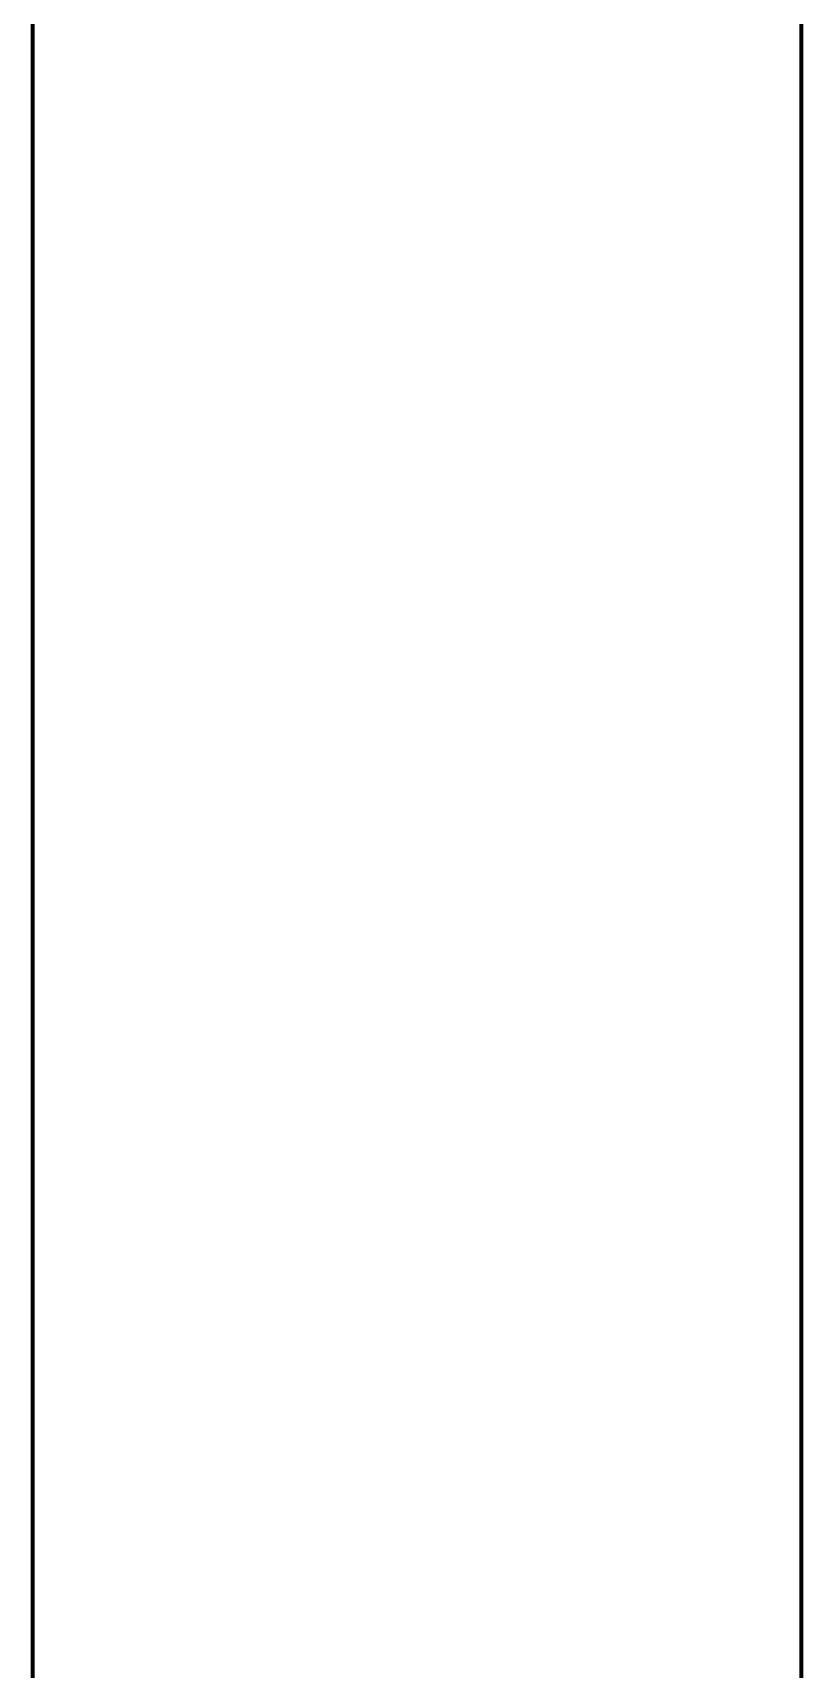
# Model space of a CAD drawing. Header units: millimetres. Extents: x 0 to 420, y 0 to 297.
# Drawn here: x 371 to 371.15, y 255.9757 to 256.295 of the extents above; entities that cross this region are included whole.
import ezdxf

# ---------------------------------------------------------------- set-up
doc = ezdxf.new("R2010")
doc.units = ezdxf.units.MM
doc.linetypes.add('DASHED', pattern=[1.524, 1.27, -0.254])

msp = doc.modelspace()

# ---------------------------------------------------------------- linework, layer by layer
at = {"color": 1, "lineweight": 70}
for p, q in [((371, 255), (371, 257)), ((371.15, 257), (371.15, 255))]:
    msp.add_line(p, q, dxfattribs=at)
at = {"color": 5, "linetype": 'DASHED', "lineweight": 35}
for p, q in [((371, 257), (371, 255)), ((371.15, 255), (371.15, 257)), ((371, 256.26811), (371, 256.275)), ((371, 256.275), (371, 256.27327)), ((371, 256.26811), (371, 256.275)), ((371, 256.275), (371, 256.27327)), ((371, 256.26811), (371, 256.275)), ((371, 256.275), (371, 256.27327)), ((371, 256.26811), (371, 256.275)), ((371, 256.275), (371, 256.27327)), ((371, 256.26811), (371, 256.275)), ((371, 256.275), (371, 256.27327)), ((371, 256.26811), (371, 256.275)), ((371, 256.275), (371, 256.27327)), ((371, 256.26811), (371, 256.275)), ((371, 256.275), (371, 256.27327)), ((371, 256.26811), (371, 256.275)), ((371, 256.275), (371, 256.27327)), ((371, 256.26811), (371, 256.275)), ((371, 256.275), (371, 256.27327)), ((371, 256.26811), (371, 256.275)), ((371, 256.275), (371, 256.27327)), ((371, 256.26811), (371, 256.275)), ((371, 256.275), (371, 256.27327)), ((371, 256.26811), (371, 256.275)), ((371, 256.275), (371, 256.27327)), ((371, 256.26811), (371, 256.275)), ((371, 256.275), (371, 256.27327)), ((371, 256.26811), (371, 256.275)), ((371, 256.275), (371, 256.27327)), ((371, 256.26811), (371, 256.275)), ((371, 256.275), (371, 256.27327)), ((371, 256.26811), (371, 256.275)), ((371, 256.275), (371, 256.27327)), ((371, 256.26811), (371, 256.275)), ((371, 256.275), (371, 256.27327)), ((371, 256.26811), (371, 256.275)), ((371, 256.275), (371, 256.27327)), ((371, 256.26811), (371, 256.275)), ((371, 256.275), (371, 256.27327)), ((371, 256.26811), (371, 256.275)), ((371, 256.275), (371, 256.27327)), ((371, 256.26811), (371, 256.275)), ((371, 256.275), (371, 256.27327)), ((371, 256.26811), (371, 256.275)), ((371, 256.275), (371, 256.27327)), ((371, 256.26811), (371, 256.275)), ((371, 256.275), (371, 256.27327)), ((371, 256.27327), (371, 256.26811)), ((371, 256.27327), (371, 256.26811)), ((371, 256.27327), (371, 256.26811)), ((371, 256.27327), (371, 256.26811)), ((371, 256.27327), (371, 256.26811)), ((371, 256.27327), (371, 256.26811)), ((371, 256.27327), (371, 256.26811)), ((371, 256.27327), (371, 256.26811)), ((371, 256.27327), (371, 256.26811)), ((371, 256.27327), (371, 256.26811)), ((371, 256.27327), (371, 256.26811)), ((371, 256.27327), (371, 256.26811)), ((371, 256.27327), (371, 256.26811)), ((371, 256.27327), (371, 256.26811)), ((371, 256.27327), (371, 256.26811)), ((371, 256.27327), (371, 256.26811)), ((371, 256.27327), (371, 256.26811)), ((371, 256.27327), (371, 256.26811)), ((371, 256.27327), (371, 256.26811)), ((371, 256.27327), (371, 256.26811)), ((371, 256.27327), (371, 256.26811)), ((371, 256.27327), (371, 256.26811)), ((371, 256.27327), (371, 256.26811)), ((371.15, 256.27327), (371.15, 256.275)), ((371.15, 256.275), (371.15, 256.26811)), ((371.15, 256.27327), (371.15, 256.275)), ((371.15, 256.275), (371.15, 256.26811)), ((371.15, 256.27327), (371.15, 256.275)), ((371.15, 256.275), (371.15, 256.26811)), ((371.15, 256.27327), (371.15, 256.275)), ((371.15, 256.275), (371.15, 256.26811)), ((371.15, 256.27327), (371.15, 256.275)), ((371.15, 256.275), (371.15, 256.26811)), ((371.15, 256.27327), (371.15, 256.275)), ((371.15, 256.275), (371.15, 256.26811)), ((371.15, 256.27327), (371.15, 256.275)), ((371.15, 256.275), (371.15, 256.26811)), ((371.15, 256.27327), (371.15, 256.275)), ((371.15, 256.275), (371.15, 256.26811)), ((371.15, 256.27327), (371.15, 256.275)), ((371.15, 256.275), (371.15, 256.26811)), ((371.15, 256.27327), (371.15, 256.275)), ((371.15, 256.275), (371.15, 256.26811)), ((371.15, 256.27327), (371.15, 256.275)), ((371.15, 256.275), (371.15, 256.26811)), ((371.15, 256.27327), (371.15, 256.275)), ((371.15, 256.275), (371.15, 256.26811)), ((371.15, 256.27327), (371.15, 256.275)), ((371.15, 256.275), (371.15, 256.26811)), ((371.15, 256.27327), (371.15, 256.275)), ((371.15, 256.275), (371.15, 256.26811)), ((371.15, 256.27327), (371.15, 256.275)), ((371.15, 256.275), (371.15, 256.26811)), ((371.15, 256.27327), (371.15, 256.275)), ((371.15, 256.275), (371.15, 256.26811)), ((371.15, 256.27327), (371.15, 256.275)), ((371.15, 256.275), (371.15, 256.26811)), ((371.15, 256.27327), (371.15, 256.275)), ((371.15, 256.275), (371.15, 256.26811)), ((371.15, 256.27327), (371.15, 256.275)), ((371.15, 256.275), (371.15, 256.26811)), ((371.15, 256.27327), (371.15, 256.275)), ((371.15, 256.275), (371.15, 256.26811)), ((371.15, 256.27327), (371.15, 256.275)), ((371.15, 256.275), (371.15, 256.26811)), ((371.15, 256.27327), (371.15, 256.275)), ((371.15, 256.275), (371.15, 256.26811)), ((371.15, 256.27327), (371.15, 256.275)), ((371.15, 256.275), (371.15, 256.26811)), ((371.15, 256.26811), (371.15, 256.27327)), ((371.15, 256.26811), (371.15, 256.27327)), ((371.15, 256.26811), (371.15, 256.27327)), ((371.15, 256.26811), (371.15, 256.27327)), ((371.15, 256.26811), (371.15, 256.27327)), ((371.15, 256.26811), (371.15, 256.27327)), ((371.15, 256.26811), (371.15, 256.27327)), ((371.15, 256.26811), (371.15, 256.27327)), ((371.15, 256.26811), (371.15, 256.27327)), ((371.15, 256.26811), (371.15, 256.27327)), ((371.15, 256.26811), (371.15, 256.27327)), ((371.15, 256.26811), (371.15, 256.27327)), ((371.15, 256.26811), (371.15, 256.27327)), ((371.15, 256.26811), (371.15, 256.27327)), ((371.15, 256.26811), (371.15, 256.27327)), ((371.15, 256.26811), (371.15, 256.27327)), ((371.15, 256.26811), (371.15, 256.27327)), ((371.15, 256.26811), (371.15, 256.27327)), ((371.15, 256.26811), (371.15, 256.27327)), ((371.15, 256.26811), (371.15, 256.27327)), ((371.15, 256.26811), (371.15, 256.27327)), ((371.15, 256.26811), (371.15, 256.27327)), ((371.15, 256.26811), (371.15, 256.27327)), ((371, 256.24777), (371, 256.26811)), ((371, 256.26811), (371, 256.25957)), ((371, 256.24777), (371, 256.26811)), ((371, 256.26811), (371, 256.25957)), ((371, 256.24777), (371, 256.26811)), ((371, 256.26811), (371, 256.25957)), ((371, 256.24777), (371, 256.26811)), ((371, 256.26811), (371, 256.25957)), ((371, 256.24777), (371, 256.26811)), ((371, 256.26811), (371, 256.25957)), ((371, 256.24777), (371, 256.26811)), ((371, 256.26811), (371, 256.25957)), ((371, 256.24777), (371, 256.26811)), ((371, 256.26811), (371, 256.25957)), ((371, 256.24777), (371, 256.26811)), ((371, 256.26811), (371, 256.25957)), ((371, 256.24777), (371, 256.26811)), ((371, 256.26811), (371, 256.25957)), ((371, 256.24777), (371, 256.26811)), ((371, 256.26811), (371, 256.25957)), ((371, 256.24777), (371, 256.26811)), ((371, 256.26811), (371, 256.25957)), ((371, 256.24777), (371, 256.26811)), ((371, 256.26811), (371, 256.25957)), ((371, 256.24777), (371, 256.26811)), ((371, 256.26811), (371, 256.25957)), ((371, 256.24777), (371, 256.26811)), ((371, 256.26811), (371, 256.25957)), ((371, 256.24777), (371, 256.26811)), ((371, 256.26811), (371, 256.25957)), ((371, 256.24777), (371, 256.26811)), ((371, 256.26811), (371, 256.25957)), ((371, 256.24777), (371, 256.26811)), ((371, 256.26811), (371, 256.25957)), ((371, 256.24777), (371, 256.26811)), ((371, 256.26811), (371, 256.25957)), ((371, 256.24777), (371, 256.26811)), ((371, 256.26811), (371, 256.25957)), ((371, 256.24777), (371, 256.26811)), ((371, 256.26811), (371, 256.25957)), ((371, 256.24777), (371, 256.26811)), ((371, 256.26811), (371, 256.25957)), ((371, 256.24777), (371, 256.26811)), ((371, 256.26811), (371, 256.25957)), ((371, 256.24777), (371, 256.26811)), ((371, 256.26811), (371, 256.25957)), ((371.15, 256.25957), (371.15, 256.26811)), ((371.15, 256.26811), (371.15, 256.24777)), ((371.15, 256.25957), (371.15, 256.26811)), ((371.15, 256.26811), (371.15, 256.24777)), ((371.15, 256.25957), (371.15, 256.26811)), ((371.15, 256.26811), (371.15, 256.24777)), ((371.15, 256.25957), (371.15, 256.26811)), ((371.15, 256.26811), (371.15, 256.24777)), ((371.15, 256.25957), (371.15, 256.26811)), ((371.15, 256.26811), (371.15, 256.24777)), ((371.15, 256.25957), (371.15, 256.26811)), ((371.15, 256.26811), (371.15, 256.24777)), ((371.15, 256.25957), (371.15, 256.26811)), ((371.15, 256.26811), (371.15, 256.24777)), ((371.15, 256.25957), (371.15, 256.26811)), ((371.15, 256.26811), (371.15, 256.24777)), ((371.15, 256.25957), (371.15, 256.26811)), ((371.15, 256.26811), (371.15, 256.24777)), ((371.15, 256.25957), (371.15, 256.26811)), ((371.15, 256.26811), (371.15, 256.24777)), ((371.15, 256.25957), (371.15, 256.26811)), ((371.15, 256.26811), (371.15, 256.24777)), ((371.15, 256.25957), (371.15, 256.26811)), ((371.15, 256.26811), (371.15, 256.24777)), ((371.15, 256.25957), (371.15, 256.26811)), ((371.15, 256.26811), (371.15, 256.24777)), ((371.15, 256.25957), (371.15, 256.26811)), ((371.15, 256.26811), (371.15, 256.24777)), ((371.15, 256.25957), (371.15, 256.26811)), ((371.15, 256.26811), (371.15, 256.24777)), ((371.15, 256.25957), (371.15, 256.26811)), ((371.15, 256.26811), (371.15, 256.24777)), ((371.15, 256.25957), (371.15, 256.26811)), ((371.15, 256.26811), (371.15, 256.24777)), ((371.15, 256.25957), (371.15, 256.26811)), ((371.15, 256.26811), (371.15, 256.24777)), ((371.15, 256.25957), (371.15, 256.26811)), ((371.15, 256.26811), (371.15, 256.24777)), ((371.15, 256.25957), (371.15, 256.26811)), ((371.15, 256.26811), (371.15, 256.24777)), ((371.15, 256.25957), (371.15, 256.26811)), ((371.15, 256.26811), (371.15, 256.24777)), ((371.15, 256.25957), (371.15, 256.26811)), ((371.15, 256.26811), (371.15, 256.24777)), ((371.15, 256.25957), (371.15, 256.26811)), ((371.15, 256.26811), (371.15, 256.24777)), ((371, 256.25957), (371, 256.24777)), ((371, 256.25957), (371, 256.24777)), ((371, 256.25957), (371, 256.24777)), ((371, 256.25957), (371, 256.24777)), ((371, 256.25957), (371, 256.24777)), ((371, 256.25957), (371, 256.24777)), ((371, 256.25957), (371, 256.24777)), ((371, 256.25957), (371, 256.24777)), ((371, 256.25957), (371, 256.24777)), ((371, 256.25957), (371, 256.24777)), ((371, 256.25957), (371, 256.24777)), ((371, 256.25957), (371, 256.24777)), ((371, 256.25957), (371, 256.24777)), ((371, 256.25957), (371, 256.24777)), ((371, 256.25957), (371, 256.24777)), ((371, 256.25957), (371, 256.24777)), ((371, 256.25957), (371, 256.24777)), ((371, 256.25957), (371, 256.24777)), ((371, 256.25957), (371, 256.24777)), ((371, 256.25957), (371, 256.24777)), ((371, 256.25957), (371, 256.24777)), ((371, 256.25957), (371, 256.24777)), ((371, 256.25957), (371, 256.24777)), ((371.15, 256.24777), (371.15, 256.25957)), ((371.15, 256.24777), (371.15, 256.25957)), ((371.15, 256.24777), (371.15, 256.25957)), ((371.15, 256.24777), (371.15, 256.25957)), ((371.15, 256.24777), (371.15, 256.25957)), ((371.15, 256.24777), (371.15, 256.25957)), ((371.15, 256.24777), (371.15, 256.25957)), ((371.15, 256.24777), (371.15, 256.25957)), ((371.15, 256.24777), (371.15, 256.25957)), ((371.15, 256.24777), (371.15, 256.25957)), ((371.15, 256.24777), (371.15, 256.25957)), ((371.15, 256.24777), (371.15, 256.25957)), ((371.15, 256.24777), (371.15, 256.25957)), ((371.15, 256.24777), (371.15, 256.25957)), ((371.15, 256.24777), (371.15, 256.25957)), ((371.15, 256.24777), (371.15, 256.25957)), ((371.15, 256.24777), (371.15, 256.25957)), ((371.15, 256.24777), (371.15, 256.25957)), ((371.15, 256.24777), (371.15, 256.25957)), ((371.15, 256.24777), (371.15, 256.25957)), ((371.15, 256.24777), (371.15, 256.25957)), ((371.15, 256.24777), (371.15, 256.25957)), ((371.15, 256.24777), (371.15, 256.25957)), ((371, 256.215), (371, 256.24777)), ((371, 256.24777), (371, 256.23285)), ((371, 256.215), (371, 256.24777)), ((371, 256.24777), (371, 256.23285)), ((371, 256.215), (371, 256.24777)), ((371, 256.24777), (371, 256.23285)), ((371, 256.215), (371, 256.24777)), ((371, 256.24777), (371, 256.23285)), ((371, 256.215), (371, 256.24777)), ((371, 256.24777), (371, 256.23285)), ((371, 256.215), (371, 256.24777)), ((371, 256.24777), (371, 256.23285)), ((371, 256.215), (371, 256.24777)), ((371, 256.24777), (371, 256.23285)), ((371, 256.215), (371, 256.24777)), ((371, 256.24777), (371, 256.23285)), ((371, 256.215), (371, 256.24777)), ((371, 256.24777), (371, 256.23285)), ((371, 256.215), (371, 256.24777)), ((371, 256.24777), (371, 256.23285)), ((371, 256.215), (371, 256.24777)), ((371, 256.24777), (371, 256.23285)), ((371, 256.215), (371, 256.24777)), ((371, 256.24777), (371, 256.23285)), ((371, 256.215), (371, 256.24777)), ((371, 256.24777), (371, 256.23285)), ((371, 256.215), (371, 256.24777)), ((371, 256.24777), (371, 256.23285)), ((371, 256.215), (371, 256.24777)), ((371, 256.24777), (371, 256.23285)), ((371, 256.215), (371, 256.24777)), ((371, 256.24777), (371, 256.23285)), ((371, 256.215), (371, 256.24777)), ((371, 256.24777), (371, 256.23285)), ((371, 256.215), (371, 256.24777)), ((371, 256.24777), (371, 256.23285)), ((371, 256.215), (371, 256.24777)), ((371, 256.24777), (371, 256.23285)), ((371, 256.215), (371, 256.24777)), ((371, 256.24777), (371, 256.23285)), ((371, 256.215), (371, 256.24777)), ((371, 256.24777), (371, 256.23285)), ((371, 256.215), (371, 256.24777)), ((371, 256.24777), (371, 256.23285)), ((371, 256.215), (371, 256.24777)), ((371, 256.24777), (371, 256.23285)), ((371.15, 256.23285), (371.15, 256.24777)), ((371.15, 256.24777), (371.15, 256.215)), ((371.15, 256.23285), (371.15, 256.24777)), ((371.15, 256.24777), (371.15, 256.215)), ((371.15, 256.23285), (371.15, 256.24777)), ((371.15, 256.24777), (371.15, 256.215)), ((371.15, 256.23285), (371.15, 256.24777)), ((371.15, 256.24777), (371.15, 256.215)), ((371.15, 256.23285), (371.15, 256.24777)), ((371.15, 256.24777), (371.15, 256.215)), ((371.15, 256.23285), (371.15, 256.24777)), ((371.15, 256.24777), (371.15, 256.215)), ((371.15, 256.23285), (371.15, 256.24777)), ((371.15, 256.24777), (371.15, 256.215)), ((371.15, 256.23285), (371.15, 256.24777)), ((371.15, 256.24777), (371.15, 256.215)), ((371.15, 256.23285), (371.15, 256.24777)), ((371.15, 256.24777), (371.15, 256.215)), ((371.15, 256.23285), (371.15, 256.24777)), ((371.15, 256.24777), (371.15, 256.215)), ((371.15, 256.23285), (371.15, 256.24777)), ((371.15, 256.24777), (371.15, 256.215)), ((371.15, 256.23285), (371.15, 256.24777)), ((371.15, 256.24777), (371.15, 256.215)), ((371.15, 256.23285), (371.15, 256.24777)), ((371.15, 256.24777), (371.15, 256.215)), ((371.15, 256.23285), (371.15, 256.24777)), ((371.15, 256.24777), (371.15, 256.215)), ((371.15, 256.23285), (371.15, 256.24777)), ((371.15, 256.24777), (371.15, 256.215)), ((371.15, 256.23285), (371.15, 256.24777)), ((371.15, 256.24777), (371.15, 256.215)), ((371.15, 256.23285), (371.15, 256.24777)), ((371.15, 256.24777), (371.15, 256.215)), ((371.15, 256.23285), (371.15, 256.24777)), ((371.15, 256.24777), (371.15, 256.215)), ((371.15, 256.23285), (371.15, 256.24777)), ((371.15, 256.24777), (371.15, 256.215)), ((371.15, 256.23285), (371.15, 256.24777)), ((371.15, 256.24777), (371.15, 256.215)), ((371.15, 256.23285), (371.15, 256.24777)), ((371.15, 256.24777), (371.15, 256.215)), ((371.15, 256.23285), (371.15, 256.24777)), ((371.15, 256.24777), (371.15, 256.215)), ((371.15, 256.23285), (371.15, 256.24777)), ((371.15, 256.24777), (371.15, 256.215)), ((371, 256.23285), (371, 256.215)), ((371, 256.23285), (371, 256.215)), ((371, 256.23285), (371, 256.215)), ((371, 256.23285), (371, 256.215)), ((371, 256.23285), (371, 256.215)), ((371, 256.23285), (371, 256.215)), ((371, 256.23285), (371, 256.215)), ((371, 256.23285), (371, 256.215)), ((371, 256.23285), (371, 256.215)), ((371, 256.23285), (371, 256.215)), ((371, 256.23285), (371, 256.215)), ((371, 256.23285), (371, 256.215)), ((371, 256.23285), (371, 256.215)), ((371, 256.23285), (371, 256.215)), ((371, 256.23285), (371, 256.215)), ((371, 256.23285), (371, 256.215)), ((371, 256.23285), (371, 256.215)), ((371, 256.23285), (371, 256.215)), ((371, 256.23285), (371, 256.215)), ((371, 256.23285), (371, 256.215)), ((371, 256.23285), (371, 256.215)), ((371, 256.23285), (371, 256.215)), ((371, 256.23285), (371, 256.215)), ((371.15, 256.215), (371.15, 256.23285)), ((371.15, 256.215), (371.15, 256.23285)), ((371.15, 256.215), (371.15, 256.23285)), ((371.15, 256.215), (371.15, 256.23285)), ((371.15, 256.215), (371.15, 256.23285)), ((371.15, 256.215), (371.15, 256.23285)), ((371.15, 256.215), (371.15, 256.23285)), ((371.15, 256.215), (371.15, 256.23285)), ((371.15, 256.215), (371.15, 256.23285)), ((371.15, 256.215), (371.15, 256.23285)), ((371.15, 256.215), (371.15, 256.23285)), ((371.15, 256.215), (371.15, 256.23285)), ((371.15, 256.215), (371.15, 256.23285)), ((371.15, 256.215), (371.15, 256.23285)), ((371.15, 256.215), (371.15, 256.23285)), ((371.15, 256.215), (371.15, 256.23285)), ((371.15, 256.215), (371.15, 256.23285)), ((371.15, 256.215), (371.15, 256.23285)), ((371.15, 256.215), (371.15, 256.23285)), ((371.15, 256.215), (371.15, 256.23285)), ((371.15, 256.215), (371.15, 256.23285)), ((371.15, 256.215), (371.15, 256.23285)), ((371.15, 256.215), (371.15, 256.23285)), ((371, 256.17146), (371, 256.215)), ((371, 256.215), (371, 256.19445)), ((371, 256.17146), (371, 256.215)), ((371, 256.215), (371, 256.19445)), ((371, 256.17146), (371, 256.215)), ((371, 256.215), (371, 256.19445)), ((371, 256.17146), (371, 256.215)), ((371, 256.215), (371, 256.19445)), ((371, 256.17146), (371, 256.215)), ((371, 256.215), (371, 256.19445)), ((371, 256.17146), (371, 256.215)), ((371, 256.215), (371, 256.19445)), ((371, 256.17146), (371, 256.215)), ((371, 256.215), (371, 256.19445)), ((371, 256.17146), (371, 256.215)), ((371, 256.215), (371, 256.19445)), ((371, 256.17146), (371, 256.215)), ((371, 256.215), (371, 256.19445)), ((371, 256.17146), (371, 256.215)), ((371, 256.215), (371, 256.19445)), ((371, 256.17146), (371, 256.215)), ((371, 256.215), (371, 256.19445)), ((371, 256.17146), (371, 256.215)), ((371, 256.215), (371, 256.19445)), ((371, 256.17146), (371, 256.215)), ((371, 256.215), (371, 256.19445)), ((371, 256.17146), (371, 256.215)), ((371, 256.215), (371, 256.19445)), ((371, 256.17146), (371, 256.215)), ((371, 256.215), (371, 256.19445)), ((371, 256.17146), (371, 256.215)), ((371, 256.215), (371, 256.19445)), ((371, 256.17146), (371, 256.215)), ((371, 256.215), (371, 256.19445)), ((371, 256.17146), (371, 256.215)), ((371, 256.215), (371, 256.19445)), ((371, 256.17146), (371, 256.215)), ((371, 256.215), (371, 256.19445)), ((371, 256.17146), (371, 256.215)), ((371, 256.215), (371, 256.19445)), ((371, 256.17146), (371, 256.215)), ((371, 256.215), (371, 256.19445)), ((371, 256.17146), (371, 256.215)), ((371, 256.215), (371, 256.19445)), ((371, 256.17146), (371, 256.215)), ((371, 256.215), (371, 256.19445)), ((371.15, 256.19445), (371.15, 256.215)), ((371.15, 256.215), (371.15, 256.17146)), ((371.15, 256.19445), (371.15, 256.215)), ((371.15, 256.215), (371.15, 256.17146)), ((371.15, 256.19445), (371.15, 256.215)), ((371.15, 256.215), (371.15, 256.17146)), ((371.15, 256.19445), (371.15, 256.215)), ((371.15, 256.215), (371.15, 256.17146)), ((371.15, 256.19445), (371.15, 256.215)), ((371.15, 256.215), (371.15, 256.17146)), ((371.15, 256.19445), (371.15, 256.215)), ((371.15, 256.215), (371.15, 256.17146)), ((371.15, 256.19445), (371.15, 256.215)), ((371.15, 256.215), (371.15, 256.17146)), ((371.15, 256.19445), (371.15, 256.215)), ((371.15, 256.215), (371.15, 256.17146)), ((371.15, 256.19445), (371.15, 256.215)), ((371.15, 256.215), (371.15, 256.17146)), ((371.15, 256.19445), (371.15, 256.215)), ((371.15, 256.215), (371.15, 256.17146)), ((371.15, 256.19445), (371.15, 256.215)), ((371.15, 256.215), (371.15, 256.17146)), ((371.15, 256.19445), (371.15, 256.215)), ((371.15, 256.215), (371.15, 256.17146)), ((371.15, 256.19445), (371.15, 256.215)), ((371.15, 256.215), (371.15, 256.17146)), ((371.15, 256.19445), (371.15, 256.215)), ((371.15, 256.215), (371.15, 256.17146)), ((371.15, 256.19445), (371.15, 256.215)), ((371.15, 256.215), (371.15, 256.17146)), ((371.15, 256.19445), (371.15, 256.215)), ((371.15, 256.215), (371.15, 256.17146)), ((371.15, 256.19445), (371.15, 256.215)), ((371.15, 256.215), (371.15, 256.17146)), ((371.15, 256.19445), (371.15, 256.215)), ((371.15, 256.215), (371.15, 256.17146)), ((371.15, 256.19445), (371.15, 256.215)), ((371.15, 256.215), (371.15, 256.17146)), ((371.15, 256.19445), (371.15, 256.215)), ((371.15, 256.215), (371.15, 256.17146)), ((371.15, 256.19445), (371.15, 256.215)), ((371.15, 256.215), (371.15, 256.17146)), ((371.15, 256.19445), (371.15, 256.215)), ((371.15, 256.215), (371.15, 256.17146)), ((371.15, 256.19445), (371.15, 256.215)), ((371.15, 256.215), (371.15, 256.17146)), ((371, 256.19445), (371, 256.17146)), ((371, 256.19445), (371, 256.17146)), ((371, 256.19445), (371, 256.17146)), ((371, 256.19445), (371, 256.17146)), ((371, 256.19445), (371, 256.17146)), ((371, 256.19445), (371, 256.17146)), ((371, 256.19445), (371, 256.17146)), ((371, 256.19445), (371, 256.17146)), ((371, 256.19445), (371, 256.17146)), ((371, 256.19445), (371, 256.17146)), ((371, 256.19445), (371, 256.17146)), ((371, 256.19445), (371, 256.17146)), ((371, 256.19445), (371, 256.17146)), ((371, 256.19445), (371, 256.17146)), ((371, 256.19445), (371, 256.17146)), ((371, 256.19445), (371, 256.17146)), ((371, 256.19445), (371, 256.17146)), ((371, 256.19445), (371, 256.17146)), ((371, 256.19445), (371, 256.17146)), ((371, 256.19445), (371, 256.17146)), ((371, 256.19445), (371, 256.17146)), ((371, 256.19445), (371, 256.17146)), ((371, 256.19445), (371, 256.17146)), ((371.15, 256.17146), (371.15, 256.19445)), ((371.15, 256.17146), (371.15, 256.19445)), ((371.15, 256.17146), (371.15, 256.19445)), ((371.15, 256.17146), (371.15, 256.19445)), ((371.15, 256.17146), (371.15, 256.19445)), ((371.15, 256.17146), (371.15, 256.19445)), ((371.15, 256.17146), (371.15, 256.19445)), ((371.15, 256.17146), (371.15, 256.19445)), ((371.15, 256.17146), (371.15, 256.19445)), ((371.15, 256.17146), (371.15, 256.19445)), ((371.15, 256.17146), (371.15, 256.19445)), ((371.15, 256.17146), (371.15, 256.19445)), ((371.15, 256.17146), (371.15, 256.19445)), ((371.15, 256.17146), (371.15, 256.19445)), ((371.15, 256.17146), (371.15, 256.19445)), ((371.15, 256.17146), (371.15, 256.19445)), ((371.15, 256.17146), (371.15, 256.19445)), ((371.15, 256.17146), (371.15, 256.19445)), ((371.15, 256.17146), (371.15, 256.19445)), ((371.15, 256.17146), (371.15, 256.19445)), ((371.15, 256.17146), (371.15, 256.19445)), ((371.15, 256.17146), (371.15, 256.19445)), ((371.15, 256.17146), (371.15, 256.19445)), ((371, 256.11932), (371, 256.17146)), ((371, 256.17146), (371, 256.14631)), ((371, 256.11932), (371, 256.17146)), ((371, 256.17146), (371, 256.14631)), ((371, 256.11932), (371, 256.17146)), ((371, 256.17146), (371, 256.14631)), ((371, 256.11932), (371, 256.17146)), ((371, 256.17146), (371, 256.14631)), ((371, 256.11932), (371, 256.17146)), ((371, 256.17146), (371, 256.14631)), ((371, 256.11932), (371, 256.17146)), ((371, 256.17146), (371, 256.14631)), ((371, 256.11932), (371, 256.17146)), ((371, 256.17146), (371, 256.14631)), ((371, 256.11932), (371, 256.17146)), ((371, 256.17146), (371, 256.14631)), ((371, 256.11932), (371, 256.17146)), ((371, 256.17146), (371, 256.14631)), ((371, 256.11932), (371, 256.17146)), ((371, 256.17146), (371, 256.14631)), ((371, 256.11932), (371, 256.17146)), ((371, 256.17146), (371, 256.14631)), ((371, 256.11932), (371, 256.17146)), ((371, 256.17146), (371, 256.14631)), ((371, 256.11932), (371, 256.17146)), ((371, 256.17146), (371, 256.14631)), ((371, 256.11932), (371, 256.17146)), ((371, 256.17146), (371, 256.14631)), ((371, 256.11932), (371, 256.17146)), ((371, 256.17146), (371, 256.14631)), ((371, 256.11932), (371, 256.17146)), ((371, 256.17146), (371, 256.14631)), ((371, 256.11932), (371, 256.17146)), ((371, 256.17146), (371, 256.14631)), ((371, 256.11932), (371, 256.17146)), ((371, 256.17146), (371, 256.14631)), ((371, 256.11932), (371, 256.17146)), ((371, 256.17146), (371, 256.14631)), ((371, 256.11932), (371, 256.17146)), ((371, 256.17146), (371, 256.14631)), ((371, 256.11932), (371, 256.17146)), ((371, 256.17146), (371, 256.14631)), ((371, 256.11932), (371, 256.17146)), ((371, 256.17146), (371, 256.14631)), ((371, 256.11932), (371, 256.17146)), ((371, 256.17146), (371, 256.14631)), ((371.15, 256.14631), (371.15, 256.17146)), ((371.15, 256.17146), (371.15, 256.11932)), ((371.15, 256.14631), (371.15, 256.17146)), ((371.15, 256.17146), (371.15, 256.11932)), ((371.15, 256.14631), (371.15, 256.17146)), ((371.15, 256.17146), (371.15, 256.11932)), ((371.15, 256.14631), (371.15, 256.17146)), ((371.15, 256.17146), (371.15, 256.11932)), ((371.15, 256.14631), (371.15, 256.17146)), ((371.15, 256.17146), (371.15, 256.11932)), ((371.15, 256.14631), (371.15, 256.17146)), ((371.15, 256.17146), (371.15, 256.11932)), ((371.15, 256.14631), (371.15, 256.17146)), ((371.15, 256.17146), (371.15, 256.11932)), ((371.15, 256.14631), (371.15, 256.17146)), ((371.15, 256.17146), (371.15, 256.11932)), ((371.15, 256.14631), (371.15, 256.17146)), ((371.15, 256.17146), (371.15, 256.11932)), ((371.15, 256.14631), (371.15, 256.17146)), ((371.15, 256.17146), (371.15, 256.11932)), ((371.15, 256.14631), (371.15, 256.17146)), ((371.15, 256.17146), (371.15, 256.11932)), ((371.15, 256.14631), (371.15, 256.17146)), ((371.15, 256.17146), (371.15, 256.11932)), ((371.15, 256.14631), (371.15, 256.17146)), ((371.15, 256.17146), (371.15, 256.11932)), ((371.15, 256.14631), (371.15, 256.17146)), ((371.15, 256.17146), (371.15, 256.11932)), ((371.15, 256.14631), (371.15, 256.17146)), ((371.15, 256.17146), (371.15, 256.11932)), ((371.15, 256.14631), (371.15, 256.17146)), ((371.15, 256.17146), (371.15, 256.11932)), ((371.15, 256.14631), (371.15, 256.17146)), ((371.15, 256.17146), (371.15, 256.11932)), ((371.15, 256.14631), (371.15, 256.17146)), ((371.15, 256.17146), (371.15, 256.11932)), ((371.15, 256.14631), (371.15, 256.17146)), ((371.15, 256.17146), (371.15, 256.11932)), ((371.15, 256.14631), (371.15, 256.17146)), ((371.15, 256.17146), (371.15, 256.11932)), ((371.15, 256.14631), (371.15, 256.17146)), ((371.15, 256.17146), (371.15, 256.11932)), ((371.15, 256.14631), (371.15, 256.17146)), ((371.15, 256.17146), (371.15, 256.11932)), ((371.15, 256.14631), (371.15, 256.17146)), ((371.15, 256.17146), (371.15, 256.11932)), ((371, 256.14631), (371, 256.11932)), ((371, 256.14631), (371, 256.11932)), ((371, 256.14631), (371, 256.11932)), ((371, 256.14631), (371, 256.11932)), ((371, 256.14631), (371, 256.11932)), ((371, 256.14631), (371, 256.11932)), ((371, 256.14631), (371, 256.11932)), ((371, 256.14631), (371, 256.11932)), ((371, 256.14631), (371, 256.11932)), ((371, 256.14631), (371, 256.11932)), ((371, 256.14631), (371, 256.11932)), ((371, 256.14631), (371, 256.11932)), ((371, 256.14631), (371, 256.11932)), ((371, 256.14631), (371, 256.11932)), ((371, 256.14631), (371, 256.11932)), ((371, 256.14631), (371, 256.11932)), ((371, 256.14631), (371, 256.11932)), ((371, 256.14631), (371, 256.11932)), ((371, 256.14631), (371, 256.11932)), ((371, 256.14631), (371, 256.11932)), ((371, 256.14631), (371, 256.11932)), ((371, 256.14631), (371, 256.11932)), ((371, 256.14631), (371, 256.11932)), ((371.15, 256.11932), (371.15, 256.14631)), ((371.15, 256.11932), (371.15, 256.14631)), ((371.15, 256.11932), (371.15, 256.14631)), ((371.15, 256.11932), (371.15, 256.14631)), ((371.15, 256.11932), (371.15, 256.14631)), ((371.15, 256.11932), (371.15, 256.14631)), ((371.15, 256.11932), (371.15, 256.14631)), ((371.15, 256.11932), (371.15, 256.14631)), ((371.15, 256.11932), (371.15, 256.14631)), ((371.15, 256.11932), (371.15, 256.14631)), ((371.15, 256.11932), (371.15, 256.14631)), ((371.15, 256.11932), (371.15, 256.14631)), ((371.15, 256.11932), (371.15, 256.14631)), ((371.15, 256.11932), (371.15, 256.14631)), ((371.15, 256.11932), (371.15, 256.14631)), ((371.15, 256.11932), (371.15, 256.14631)), ((371.15, 256.11932), (371.15, 256.14631)), ((371.15, 256.11932), (371.15, 256.14631)), ((371.15, 256.11932), (371.15, 256.14631)), ((371.15, 256.11932), (371.15, 256.14631)), ((371.15, 256.11932), (371.15, 256.14631)), ((371.15, 256.11932), (371.15, 256.14631)), ((371.15, 256.11932), (371.15, 256.14631)), ((371, 256.06119), (371, 256.11932)), ((371, 256.11932), (371, 256.09083)), ((371, 256.06119), (371, 256.11932)), ((371, 256.11932), (371, 256.09083)), ((371, 256.06119), (371, 256.11932)), ((371, 256.11932), (371, 256.09083)), ((371, 256.06119), (371, 256.11932)), ((371, 256.11932), (371, 256.09083)), ((371, 256.06119), (371, 256.11932)), ((371, 256.11932), (371, 256.09083)), ((371, 256.06119), (371, 256.11932)), ((371, 256.11932), (371, 256.09083)), ((371, 256.06119), (371, 256.11932)), ((371, 256.11932), (371, 256.09083)), ((371, 256.06119), (371, 256.11932)), ((371, 256.11932), (371, 256.09083)), ((371, 256.06119), (371, 256.11932)), ((371, 256.11932), (371, 256.09083)), ((371, 256.06119), (371, 256.11932)), ((371, 256.11932), (371, 256.09083)), ((371, 256.06119), (371, 256.11932)), ((371, 256.11932), (371, 256.09083)), ((371, 256.06119), (371, 256.11932)), ((371, 256.11932), (371, 256.09083)), ((371, 256.06119), (371, 256.11932)), ((371, 256.11932), (371, 256.09083)), ((371, 256.06119), (371, 256.11932)), ((371, 256.11932), (371, 256.09083)), ((371, 256.06119), (371, 256.11932)), ((371, 256.11932), (371, 256.09083)), ((371, 256.06119), (371, 256.11932)), ((371, 256.11932), (371, 256.09083)), ((371, 256.06119), (371, 256.11932)), ((371, 256.11932), (371, 256.09083)), ((371, 256.06119), (371, 256.11932)), ((371, 256.11932), (371, 256.09083)), ((371, 256.06119), (371, 256.11932)), ((371, 256.11932), (371, 256.09083)), ((371, 256.06119), (371, 256.11932)), ((371, 256.11932), (371, 256.09083)), ((371, 256.06119), (371, 256.11932)), ((371, 256.11932), (371, 256.09083)), ((371, 256.06119), (371, 256.11932)), ((371, 256.11932), (371, 256.09083)), ((371, 256.06119), (371, 256.11932)), ((371, 256.11932), (371, 256.09083)), ((371.15, 256.09083), (371.15, 256.11932)), ((371.15, 256.11932), (371.15, 256.06119)), ((371.15, 256.09083), (371.15, 256.11932)), ((371.15, 256.11932), (371.15, 256.06119)), ((371.15, 256.09083), (371.15, 256.11932)), ((371.15, 256.11932), (371.15, 256.06119)), ((371.15, 256.09083), (371.15, 256.11932)), ((371.15, 256.11932), (371.15, 256.06119)), ((371.15, 256.09083), (371.15, 256.11932)), ((371.15, 256.11932), (371.15, 256.06119)), ((371.15, 256.09083), (371.15, 256.11932)), ((371.15, 256.11932), (371.15, 256.06119)), ((371.15, 256.09083), (371.15, 256.11932)), ((371.15, 256.11932), (371.15, 256.06119)), ((371.15, 256.09083), (371.15, 256.11932)), ((371.15, 256.11932), (371.15, 256.06119)), ((371.15, 256.09083), (371.15, 256.11932)), ((371.15, 256.11932), (371.15, 256.06119)), ((371.15, 256.09083), (371.15, 256.11932)), ((371.15, 256.11932), (371.15, 256.06119)), ((371.15, 256.09083), (371.15, 256.11932)), ((371.15, 256.11932), (371.15, 256.06119)), ((371.15, 256.09083), (371.15, 256.11932)), ((371.15, 256.11932), (371.15, 256.06119)), ((371.15, 256.09083), (371.15, 256.11932)), ((371.15, 256.11932), (371.15, 256.06119)), ((371.15, 256.09083), (371.15, 256.11932)), ((371.15, 256.11932), (371.15, 256.06119)), ((371.15, 256.09083), (371.15, 256.11932)), ((371.15, 256.11932), (371.15, 256.06119)), ((371.15, 256.09083), (371.15, 256.11932)), ((371.15, 256.11932), (371.15, 256.06119)), ((371.15, 256.09083), (371.15, 256.11932)), ((371.15, 256.11932), (371.15, 256.06119)), ((371.15, 256.09083), (371.15, 256.11932)), ((371.15, 256.11932), (371.15, 256.06119)), ((371.15, 256.09083), (371.15, 256.11932)), ((371.15, 256.11932), (371.15, 256.06119)), ((371.15, 256.09083), (371.15, 256.11932)), ((371.15, 256.11932), (371.15, 256.06119)), ((371.15, 256.09083), (371.15, 256.11932)), ((371.15, 256.11932), (371.15, 256.06119)), ((371.15, 256.09083), (371.15, 256.11932)), ((371.15, 256.11932), (371.15, 256.06119)), ((371.15, 256.09083), (371.15, 256.11932)), ((371.15, 256.11932), (371.15, 256.06119)), ((371, 256.09083), (371, 256.06119)), ((371, 256.09083), (371, 256.06119)), ((371, 256.09083), (371, 256.06119)), ((371, 256.09083), (371, 256.06119)), ((371, 256.09083), (371, 256.06119)), ((371, 256.09083), (371, 256.06119)), ((371, 256.09083), (371, 256.06119)), ((371, 256.09083), (371, 256.06119)), ((371, 256.09083), (371, 256.06119)), ((371, 256.09083), (371, 256.06119)), ((371, 256.09083), (371, 256.06119)), ((371, 256.09083), (371, 256.06119)), ((371, 256.09083), (371, 256.06119)), ((371, 256.09083), (371, 256.06119)), ((371, 256.09083), (371, 256.06119)), ((371, 256.09083), (371, 256.06119)), ((371, 256.09083), (371, 256.06119)), ((371, 256.09083), (371, 256.06119)), ((371, 256.09083), (371, 256.06119)), ((371, 256.09083), (371, 256.06119)), ((371, 256.09083), (371, 256.06119)), ((371, 256.09083), (371, 256.06119)), ((371, 256.09083), (371, 256.06119)), ((371.15, 256.06119), (371.15, 256.09083)), ((371.15, 256.06119), (371.15, 256.09083)), ((371.15, 256.06119), (371.15, 256.09083)), ((371.15, 256.06119), (371.15, 256.09083)), ((371.15, 256.06119), (371.15, 256.09083)), ((371.15, 256.06119), (371.15, 256.09083)), ((371.15, 256.06119), (371.15, 256.09083)), ((371.15, 256.06119), (371.15, 256.09083)), ((371.15, 256.06119), (371.15, 256.09083)), ((371.15, 256.06119), (371.15, 256.09083)), ((371.15, 256.06119), (371.15, 256.09083)), ((371.15, 256.06119), (371.15, 256.09083)), ((371.15, 256.06119), (371.15, 256.09083)), ((371.15, 256.06119), (371.15, 256.09083)), ((371.15, 256.06119), (371.15, 256.09083)), ((371.15, 256.06119), (371.15, 256.09083)), ((371.15, 256.06119), (371.15, 256.09083)), ((371.15, 256.06119), (371.15, 256.09083)), ((371.15, 256.06119), (371.15, 256.09083)), ((371.15, 256.06119), (371.15, 256.09083)), ((371.15, 256.06119), (371.15, 256.09083)), ((371.15, 256.06119), (371.15, 256.09083)), ((371.15, 256.06119), (371.15, 256.09083)), ((371, 256), (371, 256.06119)), ((371, 256.06119), (371, 256.03079)), ((371, 256), (371, 256.06119)), ((371, 256.06119), (371, 256.03079)), ((371, 256), (371, 256.06119)), ((371, 256.06119), (371, 256.03079)), ((371, 256), (371, 256.06119)), ((371, 256.06119), (371, 256.03079)), ((371, 256), (371, 256.06119)), ((371, 256.06119), (371, 256.03079)), ((371, 256), (371, 256.06119)), ((371, 256.06119), (371, 256.03079)), ((371, 256), (371, 256.06119)), ((371, 256.06119), (371, 256.03079)), ((371, 256), (371, 256.06119)), ((371, 256.06119), (371, 256.03079)), ((371, 256), (371, 256.06119)), ((371, 256.06119), (371, 256.03079)), ((371, 256), (371, 256.06119)), ((371, 256.06119), (371, 256.03079)), ((371, 256), (371, 256.06119)), ((371, 256.06119), (371, 256.03079)), ((371, 256), (371, 256.06119)), ((371, 256.06119), (371, 256.03079)), ((371, 256), (371, 256.06119)), ((371, 256.06119), (371, 256.03079)), ((371, 256), (371, 256.06119)), ((371, 256.06119), (371, 256.03079)), ((371, 256), (371, 256.06119)), ((371, 256.06119), (371, 256.03079)), ((371, 256), (371, 256.06119)), ((371, 256.06119), (371, 256.03079)), ((371, 256), (371, 256.06119)), ((371, 256.06119), (371, 256.03079)), ((371, 256), (371, 256.06119)), ((371, 256.06119), (371, 256.03079)), ((371, 256), (371, 256.06119)), ((371, 256.06119), (371, 256.03079)), ((371, 256), (371, 256.06119)), ((371, 256.06119), (371, 256.03079)), ((371, 256), (371, 256.06119)), ((371, 256.06119), (371, 256.03079)), ((371, 256), (371, 256.06119)), ((371, 256.06119), (371, 256.03079)), ((371, 256), (371, 256.06119)), ((371, 256.06119), (371, 256.03079)), ((371.15, 256.03079), (371.15, 256.06119)), ((371.15, 256.06119), (371.15, 256)), ((371.15, 256.03079), (371.15, 256.06119)), ((371.15, 256.06119), (371.15, 256)), ((371.15, 256.03079), (371.15, 256.06119)), ((371.15, 256.06119), (371.15, 256)), ((371.15, 256.03079), (371.15, 256.06119)), ((371.15, 256.06119), (371.15, 256)), ((371.15, 256.03079), (371.15, 256.06119)), ((371.15, 256.06119), (371.15, 256)), ((371.15, 256.03079), (371.15, 256.06119)), ((371.15, 256.06119), (371.15, 256)), ((371.15, 256.03079), (371.15, 256.06119)), ((371.15, 256.06119), (371.15, 256)), ((371.15, 256.03079), (371.15, 256.06119)), ((371.15, 256.06119), (371.15, 256)), ((371.15, 256.03079), (371.15, 256.06119)), ((371.15, 256.06119), (371.15, 256)), ((371.15, 256.03079), (371.15, 256.06119)), ((371.15, 256.06119), (371.15, 256)), ((371.15, 256.03079), (371.15, 256.06119)), ((371.15, 256.06119), (371.15, 256)), ((371.15, 256.03079), (371.15, 256.06119)), ((371.15, 256.06119), (371.15, 256)), ((371.15, 256.03079), (371.15, 256.06119)), ((371.15, 256.06119), (371.15, 256)), ((371.15, 256.03079), (371.15, 256.06119)), ((371.15, 256.06119), (371.15, 256)), ((371.15, 256.03079), (371.15, 256.06119)), ((371.15, 256.06119), (371.15, 256)), ((371.15, 256.03079), (371.15, 256.06119)), ((371.15, 256.06119), (371.15, 256)), ((371.15, 256.03079), (371.15, 256.06119)), ((371.15, 256.06119), (371.15, 256)), ((371.15, 256.03079), (371.15, 256.06119)), ((371.15, 256.06119), (371.15, 256)), ((371.15, 256.03079), (371.15, 256.06119)), ((371.15, 256.06119), (371.15, 256)), ((371.15, 256.03079), (371.15, 256.06119)), ((371.15, 256.06119), (371.15, 256)), ((371.15, 256.03079), (371.15, 256.06119)), ((371.15, 256.06119), (371.15, 256)), ((371.15, 256.03079), (371.15, 256.06119)), ((371.15, 256.06119), (371.15, 256)), ((371.15, 256.03079), (371.15, 256.06119)), ((371.15, 256.06119), (371.15, 256)), ((371, 256.03079), (371, 256)), ((371, 256.03079), (371, 256)), ((371, 256.03079), (371, 256)), ((371, 256.03079), (371, 256)), ((371, 256.03079), (371, 256)), ((371, 256.03079), (371, 256)), ((371, 256.03079), (371, 256)), ((371, 256.03079), (371, 256)), ((371, 256.03079), (371, 256)), ((371, 256.03079), (371, 256)), ((371, 256.03079), (371, 256)), ((371, 256.03079), (371, 256)), ((371, 256.03079), (371, 256)), ((371, 256.03079), (371, 256)), ((371, 256.03079), (371, 256)), ((371, 256.03079), (371, 256)), ((371, 256.03079), (371, 256)), ((371, 256.03079), (371, 256)), ((371, 256.03079), (371, 256)), ((371, 256.03079), (371, 256)), ((371, 256.03079), (371, 256)), ((371, 256.03079), (371, 256)), ((371, 256.03079), (371, 256)), ((371.15, 256), (371.15, 256.03079)), ((371.15, 256), (371.15, 256.03079)), ((371.15, 256), (371.15, 256.03079)), ((371.15, 256), (371.15, 256.03079)), ((371.15, 256), (371.15, 256.03079)), ((371.15, 256), (371.15, 256.03079)), ((371.15, 256), (371.15, 256.03079)), ((371.15, 256), (371.15, 256.03079)), ((371.15, 256), (371.15, 256.03079)), ((371.15, 256), (371.15, 256.03079)), ((371.15, 256), (371.15, 256.03079)), ((371.15, 256), (371.15, 256.03079)), ((371.15, 256), (371.15, 256.03079)), ((371.15, 256), (371.15, 256.03079)), ((371.15, 256), (371.15, 256.03079)), ((371.15, 256), (371.15, 256.03079)), ((371.15, 256), (371.15, 256.03079)), ((371.15, 256), (371.15, 256.03079)), ((371.15, 256), (371.15, 256.03079)), ((371.15, 256), (371.15, 256.03079)), ((371.15, 256), (371.15, 256.03079)), ((371.15, 256), (371.15, 256.03079)), ((371.15, 256), (371.15, 256.03079)), ((371, 256), (371, 255.96921)), ((371, 255.93881), (371, 256)), ((371, 256), (371, 255.96921)), ((371, 255.93881), (371, 256)), ((371, 256), (371, 255.96921)), ((371, 255.93881), (371, 256)), ((371, 256), (371, 255.96921)), ((371, 255.93881), (371, 256)), ((371, 256), (371, 255.96921)), ((371, 255.93881), (371, 256)), ((371, 256), (371, 255.96921)), ((371, 255.93881), (371, 256)), ((371, 256), (371, 255.96921)), ((371, 255.93881), (371, 256)), ((371, 256), (371, 255.96921)), ((371, 255.93881), (371, 256)), ((371, 256), (371, 255.96921)), ((371, 255.93881), (371, 256)), ((371, 256), (371, 255.96921)), ((371, 255.93881), (371, 256)), ((371, 256), (371, 255.96921)), ((371, 255.93881), (371, 256)), ((371, 256), (371, 255.96921)), ((371, 255.93881), (371, 256)), ((371, 256), (371, 255.96921)), ((371, 255.93881), (371, 256)), ((371, 256), (371, 255.96921)), ((371, 255.93881), (371, 256)), ((371, 256), (371, 255.96921)), ((371, 255.93881), (371, 256)), ((371, 256), (371, 255.96921)), ((371, 255.93881), (371, 256)), ((371, 256), (371, 255.96921)), ((371, 255.93881), (371, 256)), ((371, 256), (371, 255.96921)), ((371, 255.93881), (371, 256)), ((371, 256), (371, 255.96921)), ((371, 255.93881), (371, 256)), ((371, 256), (371, 255.96921)), ((371, 255.93881), (371, 256)), ((371, 256), (371, 255.96921)), ((371, 255.93881), (371, 256)), ((371, 256), (371, 255.96921)), ((371, 255.93881), (371, 256)), ((371, 256), (371, 255.96921)), ((371, 255.93881), (371, 256)), ((371.15, 256), (371.15, 255.93881)), ((371.15, 255.96921), (371.15, 256)), ((371.15, 256), (371.15, 255.93881)), ((371.15, 255.96921), (371.15, 256)), ((371.15, 256), (371.15, 255.93881)), ((371.15, 255.96921), (371.15, 256)), ((371.15, 256), (371.15, 255.93881)), ((371.15, 255.96921), (371.15, 256)), ((371.15, 256), (371.15, 255.93881)), ((371.15, 255.96921), (371.15, 256)), ((371.15, 256), (371.15, 255.93881)), ((371.15, 255.96921), (371.15, 256)), ((371.15, 256), (371.15, 255.93881)), ((371.15, 255.96921), (371.15, 256)), ((371.15, 256), (371.15, 255.93881)), ((371.15, 255.96921), (371.15, 256)), ((371.15, 256), (371.15, 255.93881)), ((371.15, 255.96921), (371.15, 256)), ((371.15, 256), (371.15, 255.93881)), ((371.15, 255.96921), (371.15, 256)), ((371.15, 256), (371.15, 255.93881)), ((371.15, 255.96921), (371.15, 256)), ((371.15, 256), (371.15, 255.93881)), ((371.15, 255.96921), (371.15, 256)), ((371.15, 256), (371.15, 255.93881)), ((371.15, 255.96921), (371.15, 256)), ((371.15, 256), (371.15, 255.93881)), ((371.15, 255.96921), (371.15, 256)), ((371.15, 256), (371.15, 255.93881)), ((371.15, 255.96921), (371.15, 256)), ((371.15, 256), (371.15, 255.93881)), ((371.15, 255.96921), (371.15, 256)), ((371.15, 256), (371.15, 255.93881)), ((371.15, 255.96921), (371.15, 256)), ((371.15, 256), (371.15, 255.93881)), ((371.15, 255.96921), (371.15, 256)), ((371.15, 256), (371.15, 255.93881)), ((371.15, 255.96921), (371.15, 256)), ((371.15, 256), (371.15, 255.93881)), ((371.15, 255.96921), (371.15, 256)), ((371.15, 256), (371.15, 255.93881)), ((371.15, 255.96921), (371.15, 256)), ((371.15, 256), (371.15, 255.93881)), ((371.15, 255.96921), (371.15, 256)), ((371.15, 256), (371.15, 255.93881)), ((371.15, 255.96921), (371.15, 256))]:
    msp.add_line(p, q, dxfattribs=at)

doc.saveas('drawing.dxf')
